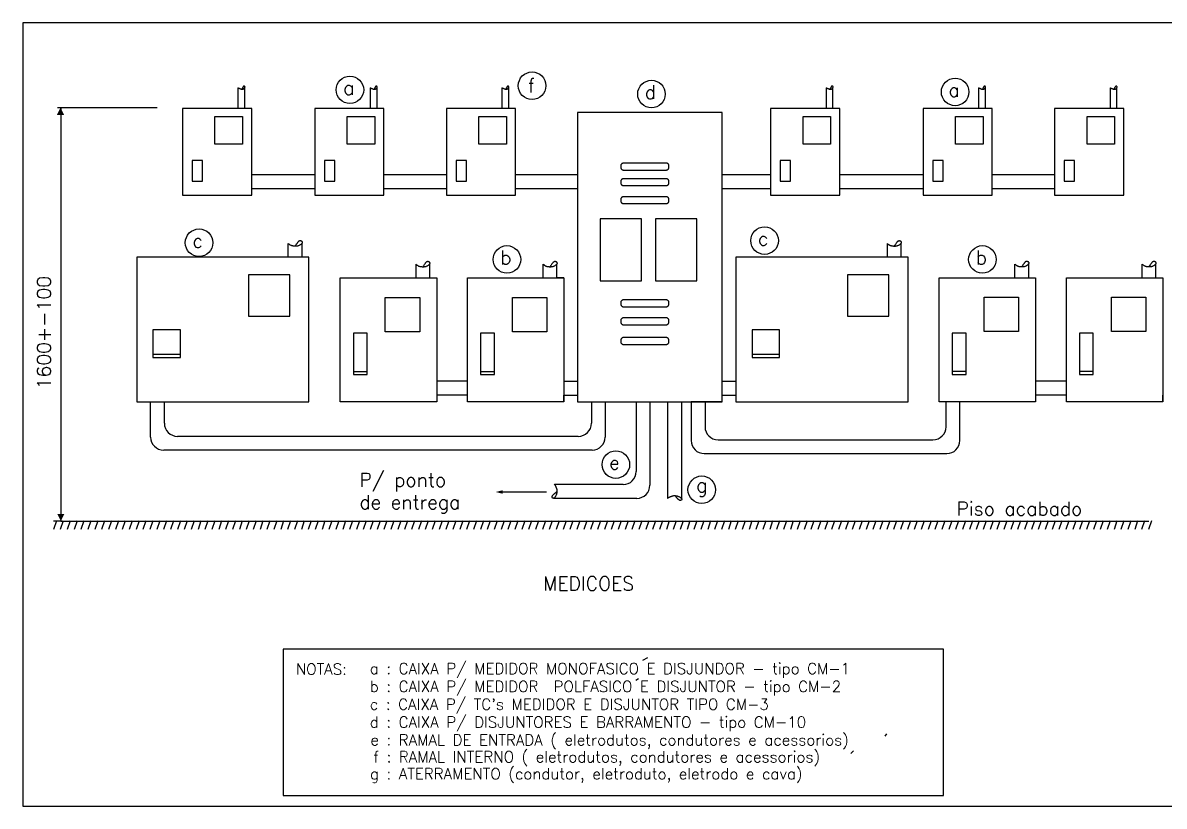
# Model space of a CAD drawing. Extents: x 0 to 0.289, y 0 to 0.114.
# Drawn here: x 0 to 0.1657, y 0 to 0.1137 of the extents above; entities that cross this region are included whole.
import ezdxf

# ---------------------------------------------------------------- set-up
doc = ezdxf.new("R2010")
doc.units = 0
doc.header["$LTSCALE"] = 0.7
doc.header["$MEASUREMENT"] = 0
doc.linetypes.add('DASHED', pattern=[0.75, 0.5, -0.25])
doc.layers.add('MEDICAO', color=7, linetype='CONTINUOUS')
doc.styles.add('ROMANS', font='ROMANS.shx', dxfattribs={"height": 2})

msp = doc.modelspace()

# ---------------------------------------------------------------- linework, layer by layer
at = {"layer": 'MEDICAO'}
for p, q in [((0.03123, 0.10429), (0.03123, 0.10129)), ((0.03223, 0.10129), (0.03223, 0.10429)), ((0.05043, 0.10429), (0.05043, 0.10129)), ((0.05143, 0.10129), (0.05143, 0.10429)), ((0.06955, 0.10429), (0.06955, 0.10129)), ((0.07055, 0.10129), (0.07055, 0.10429)), ((0.11663, 0.10429), (0.11663, 0.10129)), ((0.11763, 0.10129), (0.11763, 0.10429)), ((0.13876, 0.10429), (0.13876, 0.10129)), ((0.13976, 0.10129), (0.13976, 0.10429)), ((0.15786, 0.10429), (0.15786, 0.10129)), ((0.15886, 0.10129), (0.15886, 0.10429)), ((0.00551, 0.10139), (0.00503, 0.10139)), ((0.01952, 0.10139), (0.00551, 0.10139)), ((0.00551, 0.10139), (0.00551, 0.04139)), ((0.03323, 0.10129), (0.03223, 0.10129)), ((0.05243, 0.10129), (0.05143, 0.10129)), ((0.07155, 0.10129), (0.07055, 0.10129)), ((0.11863, 0.10129), (0.11763, 0.10129)), ((0.14076, 0.10129), (0.13976, 0.10129)), ((0.15986, 0.10129), (0.15886, 0.10129)), ((0.10155, 0.10068), (0.08055, 0.10068)), ((0.08055, 0.10068), (0.08055, 0.08968)), ((0.10155, 0.05868), (0.10155, 0.10068)), ((0.02458, 0.09374), (0.02458, 0.09074)), ((0.02608, 0.09374), (0.02458, 0.09374)), ((0.02608, 0.09074), (0.02608, 0.09374)), ((0.04528, 0.09374), (0.04378, 0.09374)), ((0.04378, 0.09374), (0.04378, 0.09074)), ((0.04528, 0.09074), (0.04528, 0.09374)), ((0.06441, 0.09374), (0.06291, 0.09374)), ((0.06291, 0.09374), (0.06291, 0.09074)), ((0.06441, 0.09074), (0.06441, 0.09374)), ((0.10998, 0.09374), (0.10998, 0.09074)), ((0.11148, 0.09374), (0.10998, 0.09374)), ((0.11148, 0.09074), (0.11148, 0.09374)), ((0.13211, 0.09374), (0.13211, 0.09074)), ((0.13361, 0.09374), (0.13211, 0.09374)), ((0.13361, 0.09074), (0.13361, 0.09374)), ((0.15271, 0.09374), (0.15121, 0.09374)), ((0.15121, 0.09374), (0.15121, 0.09074)), ((0.15271, 0.09074), (0.15271, 0.09374)), ((0.03323, 0.09168), (0.04238, 0.09168)), ((0.05243, 0.09168), (0.06151, 0.09168)), ((0.07155, 0.09168), (0.08055, 0.09168)), ((0.10155, 0.09168), (0.10858, 0.09168)), ((0.11863, 0.09168), (0.13071, 0.09168)), ((0.14076, 0.09168), (0.14981, 0.09168)), ((0.02458, 0.09074), (0.02608, 0.09074)), ((0.03323, 0.08868), (0.03323, 0.08968)), ((0.03323, 0.08968), (0.04238, 0.08968)), ((0.04378, 0.09074), (0.04528, 0.09074)), ((0.05243, 0.08968), (0.06151, 0.08968)), ((0.05243, 0.08868), (0.05243, 0.08968)), ((0.06291, 0.09074), (0.06441, 0.09074)), ((0.07155, 0.08968), (0.08055, 0.08968)), ((0.07155, 0.08868), (0.07155, 0.08968)), ((0.08055, 0.08968), (0.08055, 0.05868)), ((0.10155, 0.08968), (0.10858, 0.08968)), ((0.10998, 0.09074), (0.11148, 0.09074)), ((0.11863, 0.08868), (0.11863, 0.08968)), ((0.11863, 0.08968), (0.13071, 0.08968)), ((0.13211, 0.09074), (0.13361, 0.09074)), ((0.14076, 0.08868), (0.14076, 0.08968)), ((0.14076, 0.08968), (0.14981, 0.08968)), ((0.15121, 0.09074), (0.15271, 0.09074)), ((0.03855, 0.07968), (0.03855, 0.08168)), ((0.04055, 0.07968), (0.04055, 0.08168)), ((0.12553, 0.07967), (0.12553, 0.08167)), ((0.12753, 0.07967), (0.12753, 0.08167)), ((0.04155, 0.07968), (0.01655, 0.07968)), ((0.01655, 0.07968), (0.01655, 0.05868)), ((0.04155, 0.05868), (0.04155, 0.07968)), ((0.12853, 0.07967), (0.10353, 0.07967)), ((0.10353, 0.07967), (0.10353, 0.05967)), ((0.12853, 0.05867), (0.12853, 0.07967)), ((0.05709, 0.07667), (0.05709, 0.07867)), ((0.05909, 0.07667), (0.05909, 0.07867)), ((0.07556, 0.07667), (0.07556, 0.07867)), ((0.07756, 0.07667), (0.07756, 0.07867)), ((0.14405, 0.07668), (0.14405, 0.07868)), ((0.14605, 0.07668), (0.14605, 0.07868)), ((0.16252, 0.07668), (0.16252, 0.07868)), ((0.16452, 0.07668), (0.16452, 0.07868)), ((0.03275, 0.07712), (0.03275, 0.07112)), ((0.03875, 0.07712), (0.03275, 0.07712)), ((0.03875, 0.07112), (0.03875, 0.07712)), ((0.04609, 0.05867), (0.04609, 0.07667)), ((0.04609, 0.07667), (0.06009, 0.07667)), ((0.06009, 0.07667), (0.06009, 0.05867)), ((0.06456, 0.05867), (0.06456, 0.07667)), ((0.06456, 0.07667), (0.07856, 0.07667)), ((0.07856, 0.07667), (0.07756, 0.07667)), ((0.07856, 0.07667), (0.07856, 0.05867)), ((0.11973, 0.07711), (0.11973, 0.07111)), ((0.12573, 0.07711), (0.11973, 0.07711)), ((0.12573, 0.07111), (0.12573, 0.07711)), ((0.13305, 0.05868), (0.13305, 0.07668)), ((0.13305, 0.07668), (0.14705, 0.07668)), ((0.14705, 0.07668), (0.14705, 0.05868)), ((0.15152, 0.05868), (0.15152, 0.07668)), ((0.15152, 0.07668), (0.16552, 0.07668)), ((0.16552, 0.07668), (0.16552, 0.05868)), ((0.05262, 0.06886), (0.05262, 0.07386)), ((0.05262, 0.07386), (0.05762, 0.07386)), ((0.05762, 0.07386), (0.05762, 0.06886)), ((0.07109, 0.07386), (0.07609, 0.07386)), ((0.07109, 0.06886), (0.07109, 0.07386)), ((0.07609, 0.07386), (0.07609, 0.06886)), ((0.13959, 0.06888), (0.13959, 0.07388)), ((0.13959, 0.07388), (0.14459, 0.07388)), ((0.14459, 0.07388), (0.14459, 0.06888)), ((0.15806, 0.06888), (0.15806, 0.07388)), ((0.15806, 0.07388), (0.16306, 0.07388)), ((0.16306, 0.07388), (0.16306, 0.06888)), ((0.03275, 0.07112), (0.03875, 0.07112)), ((0.11973, 0.07111), (0.12573, 0.07111)), ((0.0189, 0.06915), (0.0189, 0.06515)), ((0.0229, 0.06915), (0.0189, 0.06915)), ((0.0229, 0.06515), (0.0229, 0.06915)), ((0.048, 0.06864), (0.048, 0.06264)), ((0.05, 0.06864), (0.048, 0.06864)), ((0.05, 0.06264), (0.05, 0.06864)), ((0.05762, 0.06886), (0.05262, 0.06886)), ((0.06647, 0.06864), (0.06647, 0.06264)), ((0.06847, 0.06864), (0.06647, 0.06864)), ((0.06847, 0.06264), (0.06847, 0.06864)), ((0.07609, 0.06886), (0.07109, 0.06886)), ((0.10988, 0.06913), (0.10588, 0.06913)), ((0.10588, 0.06913), (0.10588, 0.06513)), ((0.10988, 0.06513), (0.10988, 0.06913)), ((0.13496, 0.06865), (0.13496, 0.06265)), ((0.13696, 0.06865), (0.13496, 0.06865)), ((0.13696, 0.06265), (0.13696, 0.06865)), ((0.14459, 0.06888), (0.13959, 0.06888)), ((0.15343, 0.06865), (0.15343, 0.06265)), ((0.15543, 0.06865), (0.15343, 0.06865)), ((0.15543, 0.06265), (0.15543, 0.06865)), ((0.16306, 0.06888), (0.15806, 0.06888)), ((0.0229, 0.06558), (0.0189, 0.06558)), ((0.0189, 0.06515), (0.0229, 0.06515)), ((0.0229, 0.06515), (0.0229, 0.06558)), ((0.10988, 0.06557), (0.10588, 0.06557)), ((0.10588, 0.06513), (0.10988, 0.06513)), ((0.10988, 0.06513), (0.10988, 0.06557)), ((0.05, 0.06307), (0.048, 0.06307)), ((0.06847, 0.06307), (0.06647, 0.06307)), ((0.13696, 0.06308), (0.13496, 0.06308)), ((0.15543, 0.06308), (0.15343, 0.06308)), ((0.048, 0.06264), (0.05, 0.06264)), ((0.06456, 0.06167), (0.06009, 0.06167)), ((0.06647, 0.06264), (0.06847, 0.06264)), ((0.07856, 0.06167), (0.08056, 0.06167)), ((0.10155, 0.06167), (0.10353, 0.06167)), ((0.13496, 0.06265), (0.13696, 0.06265)), ((0.15152, 0.06168), (0.14705, 0.06168)), ((0.15343, 0.06265), (0.15543, 0.06265)), ((0.06456, 0.05967), (0.06009, 0.05967)), ((0.07856, 0.05867), (0.07856, 0.05967)), ((0.07856, 0.05967), (0.08056, 0.05967)), ((0.10155, 0.05967), (0.10353, 0.05967)), ((0.10353, 0.05967), (0.10353, 0.05867)), ((0.15152, 0.05968), (0.14705, 0.05968)), ((0.16552, 0.05868), (0.16552, 0.05968)), ((0.01655, 0.05868), (0.04155, 0.05868)), ((0.01855, 0.05358), (0.01855, 0.05868)), ((0.02055, 0.05558), (0.02055, 0.05868)), ((0.06009, 0.05867), (0.04609, 0.05867)), ((0.07856, 0.05867), (0.06456, 0.05867)), ((0.08055, 0.05868), (0.10155, 0.05868)), ((0.08055, 0.05868), (0.08255, 0.05868)), ((0.08255, 0.05868), (0.08255, 0.05558)), ((0.08255, 0.05868), (0.08455, 0.05868)), ((0.08455, 0.05868), (0.08455, 0.05358)), ((0.08455, 0.05868), (0.08905, 0.05868)), ((0.08905, 0.05868), (0.08905, 0.04858)), ((0.08905, 0.05868), (0.09105, 0.05868)), ((0.09105, 0.05868), (0.09105, 0.04658)), ((0.09362, 0.0587), (0.09362, 0.0447)), ((0.09562, 0.0587), (0.09562, 0.0447)), ((0.09905, 0.05868), (0.09705, 0.05868)), ((0.09705, 0.05868), (0.09705, 0.05308)), ((0.10155, 0.05868), (0.09905, 0.05868)), ((0.09905, 0.05868), (0.09905, 0.05508)), ((0.10353, 0.05867), (0.12853, 0.05867)), ((0.14705, 0.05868), (0.13305, 0.05868)), ((0.13405, 0.05508), (0.13405, 0.05868)), ((0.13605, 0.05308), (0.13605, 0.05868)), ((0.16552, 0.05868), (0.15152, 0.05868)), ((0.08065, 0.05368), (0.02245, 0.05368)), ((0.10095, 0.05318), (0.13215, 0.05318)), ((0.08265, 0.05168), (0.02045, 0.05168)), ((0.09895, 0.05118), (0.13415, 0.05118)), ((0.08715, 0.04668), (0.07722, 0.04668)), ((0.07604, 0.0456), (0.06956, 0.0456)), ((0.08915, 0.04468), (0.07705, 0.04468)), ((0.00551, 0.04139), (0.00443, 0.04139)), ((0.00487, 0.04141), (0.00444, 0.04015)), ((0.00587, 0.04141), (0.00544, 0.04015)), ((0.00551, 0.04139), (0.16351, 0.04139)), ((0.00687, 0.04141), (0.00644, 0.04015)), ((0.00787, 0.04141), (0.00744, 0.04015)), ((0.00887, 0.04141), (0.00844, 0.04015)), ((0.00987, 0.04141), (0.00944, 0.04015)), ((0.01087, 0.04141), (0.01044, 0.04015)), ((0.01187, 0.04141), (0.01144, 0.04015)), ((0.01287, 0.04141), (0.01244, 0.04015)), ((0.01387, 0.04141), (0.01344, 0.04015)), ((0.01487, 0.04141), (0.01444, 0.04015)), ((0.01587, 0.04141), (0.01544, 0.04015)), ((0.01687, 0.04141), (0.01644, 0.04015)), ((0.01787, 0.04141), (0.01744, 0.04015)), ((0.01887, 0.04141), (0.01844, 0.04015)), ((0.01987, 0.04141), (0.01944, 0.04015)), ((0.02087, 0.04141), (0.02044, 0.04015)), ((0.02187, 0.04141), (0.02144, 0.04015)), ((0.02287, 0.04141), (0.02244, 0.04015)), ((0.02387, 0.04141), (0.02344, 0.04015)), ((0.02487, 0.04141), (0.02444, 0.04015)), ((0.02587, 0.04141), (0.02544, 0.04015)), ((0.02687, 0.04141), (0.02644, 0.04015)), ((0.02787, 0.04141), (0.02744, 0.04015)), ((0.02887, 0.04141), (0.02844, 0.04015)), ((0.02987, 0.04141), (0.02944, 0.04015)), ((0.03087, 0.04141), (0.03044, 0.04015)), ((0.03187, 0.04141), (0.03144, 0.04015)), ((0.03287, 0.04141), (0.03244, 0.04015)), ((0.03387, 0.04141), (0.03344, 0.04015)), ((0.03487, 0.04141), (0.03444, 0.04015)), ((0.03587, 0.04141), (0.03544, 0.04015)), ((0.03687, 0.04141), (0.03644, 0.04015)), ((0.03787, 0.04141), (0.03744, 0.04015)), ((0.03887, 0.04141), (0.03844, 0.04015)), ((0.03987, 0.04141), (0.03944, 0.04015)), ((0.04087, 0.04141), (0.04044, 0.04015)), ((0.04187, 0.04141), (0.04144, 0.04015)), ((0.04287, 0.04141), (0.04244, 0.04015)), ((0.04387, 0.04141), (0.04344, 0.04015)), ((0.04487, 0.04141), (0.04444, 0.04015)), ((0.04587, 0.04141), (0.04544, 0.04015)), ((0.04687, 0.04141), (0.04644, 0.04015)), ((0.04787, 0.04141), (0.04744, 0.04015)), ((0.04887, 0.04141), (0.04844, 0.04015)), ((0.04987, 0.04141), (0.04944, 0.04015)), ((0.05087, 0.04141), (0.05044, 0.04015)), ((0.05187, 0.04141), (0.05144, 0.04015)), ((0.05287, 0.04141), (0.05244, 0.04015)), ((0.05387, 0.04141), (0.05344, 0.04015)), ((0.05487, 0.04141), (0.05444, 0.04015)), ((0.05587, 0.04141), (0.05544, 0.04015)), ((0.05687, 0.04141), (0.05644, 0.04015)), ((0.05787, 0.04141), (0.05744, 0.04015)), ((0.05887, 0.04141), (0.05844, 0.04015)), ((0.05987, 0.04141), (0.05944, 0.04015)), ((0.06087, 0.04141), (0.06044, 0.04015)), ((0.06187, 0.04141), (0.06144, 0.04015)), ((0.06287, 0.04141), (0.06244, 0.04015)), ((0.06387, 0.04141), (0.06344, 0.04015)), ((0.06487, 0.04141), (0.06444, 0.04015)), ((0.06587, 0.04141), (0.06544, 0.04015)), ((0.06687, 0.04141), (0.06644, 0.04015)), ((0.06787, 0.04141), (0.06744, 0.04015)), ((0.06887, 0.04141), (0.06844, 0.04015)), ((0.06987, 0.04141), (0.06944, 0.04015)), ((0.07087, 0.04141), (0.07044, 0.04015)), ((0.07187, 0.04141), (0.07144, 0.04015)), ((0.07287, 0.04141), (0.07244, 0.04015)), ((0.07387, 0.04141), (0.07344, 0.04015)), ((0.07487, 0.04141), (0.07444, 0.04015)), ((0.07587, 0.04141), (0.07544, 0.04015)), ((0.07687, 0.04141), (0.07644, 0.04015)), ((0.07787, 0.04141), (0.07744, 0.04015)), ((0.07887, 0.04141), (0.07844, 0.04015)), ((0.07987, 0.04141), (0.07944, 0.04015)), ((0.08087, 0.04141), (0.08044, 0.04015)), ((0.08187, 0.04141), (0.08144, 0.04015)), ((0.08287, 0.04141), (0.08244, 0.04015)), ((0.08387, 0.04141), (0.08344, 0.04015)), ((0.08487, 0.04141), (0.08444, 0.04015)), ((0.08587, 0.04141), (0.08544, 0.04015)), ((0.08687, 0.04141), (0.08644, 0.04015)), ((0.08787, 0.04141), (0.08744, 0.04015)), ((0.08887, 0.04141), (0.08844, 0.04015)), ((0.08987, 0.04141), (0.08944, 0.04015)), ((0.09087, 0.04141), (0.09044, 0.04015)), ((0.09187, 0.04141), (0.09144, 0.04015)), ((0.09287, 0.04141), (0.09244, 0.04015)), ((0.09387, 0.04141), (0.09344, 0.04015)), ((0.09487, 0.04141), (0.09444, 0.04015)), ((0.09587, 0.04141), (0.09544, 0.04015)), ((0.09687, 0.04141), (0.09644, 0.04015)), ((0.09787, 0.04141), (0.09744, 0.04015)), ((0.09887, 0.04141), (0.09844, 0.04015)), ((0.09987, 0.04141), (0.09944, 0.04015)), ((0.10087, 0.04141), (0.10044, 0.04015)), ((0.10187, 0.04141), (0.10144, 0.04015)), ((0.10287, 0.04141), (0.10244, 0.04015)), ((0.10387, 0.04141), (0.10344, 0.04015)), ((0.10487, 0.04141), (0.10444, 0.04015)), ((0.10587, 0.04141), (0.10544, 0.04015)), ((0.10687, 0.04141), (0.10644, 0.04015)), ((0.10787, 0.04141), (0.10744, 0.04015)), ((0.10887, 0.04141), (0.10844, 0.04015)), ((0.10987, 0.04141), (0.10944, 0.04015)), ((0.11087, 0.04141), (0.11044, 0.04015)), ((0.11187, 0.04141), (0.11144, 0.04015)), ((0.11287, 0.04141), (0.11244, 0.04015)), ((0.11387, 0.04141), (0.11344, 0.04015)), ((0.11487, 0.04141), (0.11444, 0.04015)), ((0.11587, 0.04141), (0.11544, 0.04015)), ((0.11687, 0.04141), (0.11644, 0.04015)), ((0.11787, 0.04141), (0.11744, 0.04015)), ((0.11887, 0.04141), (0.11844, 0.04015)), ((0.11987, 0.04141), (0.11944, 0.04015)), ((0.12087, 0.04141), (0.12044, 0.04015)), ((0.12187, 0.04141), (0.12144, 0.04015)), ((0.12287, 0.04141), (0.12244, 0.04015)), ((0.12387, 0.04141), (0.12344, 0.04015)), ((0.12487, 0.04141), (0.12444, 0.04015)), ((0.12587, 0.04141), (0.12544, 0.04015)), ((0.12687, 0.04141), (0.12644, 0.04015)), ((0.12787, 0.04141), (0.12744, 0.04015)), ((0.12887, 0.04141), (0.12844, 0.04015)), ((0.12987, 0.04141), (0.12944, 0.04015)), ((0.13087, 0.04141), (0.13044, 0.04015)), ((0.13187, 0.04141), (0.13144, 0.04015)), ((0.13287, 0.04141), (0.13244, 0.04015)), ((0.13387, 0.04141), (0.13344, 0.04015)), ((0.13487, 0.04141), (0.13444, 0.04015)), ((0.13587, 0.04141), (0.13544, 0.04015)), ((0.13687, 0.04141), (0.13644, 0.04015)), ((0.13787, 0.04141), (0.13744, 0.04015)), ((0.13887, 0.04141), (0.13844, 0.04015)), ((0.13987, 0.04141), (0.13944, 0.04015)), ((0.14087, 0.04141), (0.14044, 0.04015)), ((0.14187, 0.04141), (0.14144, 0.04015)), ((0.14287, 0.04141), (0.14244, 0.04015)), ((0.14387, 0.04141), (0.14344, 0.04015)), ((0.14487, 0.04141), (0.14444, 0.04015)), ((0.14587, 0.04141), (0.14544, 0.04015)), ((0.14687, 0.04141), (0.14644, 0.04015)), ((0.14787, 0.04141), (0.14744, 0.04015)), ((0.14887, 0.04141), (0.14844, 0.04015)), ((0.14987, 0.04141), (0.14944, 0.04015)), ((0.15087, 0.04141), (0.15044, 0.04015)), ((0.15187, 0.04141), (0.15144, 0.04015)), ((0.15287, 0.04141), (0.15244, 0.04015)), ((0.15387, 0.04141), (0.15344, 0.04015)), ((0.15487, 0.04141), (0.15444, 0.04015)), ((0.15587, 0.04141), (0.15544, 0.04015)), ((0.15687, 0.04141), (0.15644, 0.04015)), ((0.15787, 0.04141), (0.15744, 0.04015)), ((0.15887, 0.04141), (0.15844, 0.04015)), ((0.15987, 0.04141), (0.15944, 0.04015)), ((0.16087, 0.04141), (0.16044, 0.04015)), ((0.16187, 0.04141), (0.16144, 0.04015)), ((0.16287, 0.04141), (0.16244, 0.04015)), ((0.16387, 0.04141), (0.16344, 0.04015)), ((0.09001, 0.02117), (0.09073, 0.0216)), ((0.08902, 0.01827), (0.08938, 0.01854)), ((0.12521, 0.01016), (0.12547, 0.01049)), ((0.12022, 0.00765), (0.12063, 0.00802))]:
    msp.add_line(p, q, dxfattribs=at)
at = {"layer": 'MEDICAO', "linetype": 'DASHED'}
for p, q in [((0.08682, 0.09294), (0.08682, 0.09274)), ((0.09342, 0.09334), (0.08722, 0.09334)), ((0.09382, 0.09274), (0.09382, 0.09294)), ((0.08722, 0.09234), (0.09342, 0.09234)), ((0.08682, 0.09068), (0.08682, 0.09048)), ((0.09342, 0.09108), (0.08722, 0.09108)), ((0.08722, 0.09008), (0.09342, 0.09008)), ((0.09382, 0.09048), (0.09382, 0.09068)), ((0.08682, 0.08807), (0.08682, 0.08787)), ((0.09342, 0.08847), (0.08722, 0.08847)), ((0.09382, 0.08787), (0.09382, 0.08807)), ((0.08722, 0.08747), (0.09342, 0.08747)), ((0.08385, 0.08526), (0.08385, 0.07626)), ((0.08985, 0.08526), (0.08385, 0.08526)), ((0.08985, 0.07626), (0.08985, 0.08526)), ((0.09185, 0.08526), (0.09185, 0.07626)), ((0.09785, 0.08526), (0.09185, 0.08526)), ((0.09785, 0.07626), (0.09785, 0.08526)), ((0.08385, 0.07626), (0.08985, 0.07626)), ((0.09185, 0.07626), (0.09785, 0.07626)), ((0.08682, 0.07309), (0.08682, 0.07289)), ((0.09342, 0.07349), (0.08722, 0.07349)), ((0.09382, 0.07289), (0.09382, 0.07309)), ((0.08722, 0.07249), (0.09342, 0.07249)), ((0.08682, 0.07048), (0.08682, 0.07028)), ((0.09342, 0.07088), (0.08722, 0.07088)), ((0.08722, 0.06988), (0.09342, 0.06988)), ((0.09382, 0.07028), (0.09382, 0.07048)), ((0.09342, 0.06802), (0.08722, 0.06802)), ((0.08682, 0.06762), (0.08682, 0.06742)), ((0.08722, 0.06702), (0.09342, 0.06702)), ((0.09382, 0.06742), (0.09382, 0.06762))]:
    msp.add_line(p, q, dxfattribs=at)
at = {"layer": 'MEDICAO'}
for points in [[(0, 0.11371), (0, 0), (0.289, 0), (0.289, 0.11371), (0, 0.11371)], [(0.03123, 0.10429), (0.03126, 0.10427), (0.03129, 0.10426), (0.03132, 0.10424), (0.03135, 0.10422), (0.03139, 0.10421), (0.03142, 0.1042), (0.03145, 0.10418), (0.03148, 0.10417), (0.03151, 0.10416), (0.03154, 0.10415), (0.03156, 0.10414), (0.03159, 0.10413), (0.03162, 0.10412), (0.03164, 0.10412), (0.03167, 0.10411), (0.03169, 0.1041), (0.03172, 0.1041), (0.03174, 0.10409), (0.03177, 0.10409), (0.03179, 0.10408), (0.03182, 0.10408), (0.03184, 0.10408), (0.03186, 0.10407), (0.03189, 0.10407), (0.03191, 0.10408), (0.03194, 0.10408), (0.03196, 0.10408), (0.03199, 0.10409), (0.03201, 0.1041), (0.03204, 0.10411), (0.03206, 0.10412), (0.03208, 0.10413), (0.0321, 0.10415), (0.03212, 0.10416), (0.03214, 0.10418), (0.03216, 0.1042), (0.03217, 0.10422), (0.03219, 0.10424), (0.0322, 0.10426), (0.03221, 0.10428), (0.03222, 0.10429), (0.03223, 0.10431), (0.03224, 0.10432), (0.03224, 0.10433), (0.03225, 0.10434), (0.03225, 0.10436), (0.03225, 0.10437), (0.03226, 0.10438), (0.03226, 0.10439), (0.03226, 0.1044), (0.03225, 0.10441), (0.03225, 0.10442), (0.03225, 0.10443), (0.03224, 0.10444), (0.03224, 0.10445), (0.03223, 0.10446), (0.03222, 0.10447), (0.03221, 0.10448), (0.0322, 0.10449), (0.03219, 0.10449), (0.03217, 0.1045), (0.03216, 0.1045), (0.03215, 0.1045), (0.03214, 0.10451), (0.03212, 0.10451), (0.03211, 0.10451), (0.03209, 0.1045), (0.03208, 0.1045), (0.03207, 0.1045), (0.03206, 0.10449), (0.03205, 0.10449), (0.03204, 0.10448), (0.03203, 0.10448), (0.03202, 0.10447), (0.03201, 0.10446), (0.032, 0.10445), (0.032, 0.10444), (0.03199, 0.10443), (0.03198, 0.10442), (0.03197, 0.1044), (0.03196, 0.10439), (0.03195, 0.10437), (0.03194, 0.10434), (0.03192, 0.10431), (0.0319, 0.10426), (0.03188, 0.10421), (0.03185, 0.10415), (0.03181, 0.10407)], [(0.05043, 0.10429), (0.05046, 0.10427), (0.05049, 0.10426), (0.05052, 0.10424), (0.05056, 0.10422), (0.05059, 0.10421), (0.05062, 0.1042), (0.05065, 0.10418), (0.05068, 0.10417), (0.05071, 0.10416), (0.05074, 0.10415), (0.05077, 0.10414), (0.05079, 0.10413), (0.05082, 0.10412), (0.05084, 0.10412), (0.05087, 0.10411), (0.05089, 0.1041), (0.05092, 0.1041), (0.05094, 0.10409), (0.05097, 0.10409), (0.05099, 0.10408), (0.05102, 0.10408), (0.05104, 0.10408), (0.05107, 0.10407), (0.05109, 0.10407), (0.05112, 0.10408), (0.05114, 0.10408), (0.05117, 0.10408), (0.05119, 0.10409), (0.05121, 0.1041), (0.05124, 0.10411), (0.05126, 0.10412), (0.05128, 0.10413), (0.0513, 0.10415), (0.05132, 0.10416), (0.05134, 0.10418), (0.05136, 0.1042), (0.05137, 0.10422), (0.05139, 0.10424), (0.0514, 0.10426), (0.05141, 0.10428), (0.05142, 0.10429), (0.05143, 0.10431), (0.05144, 0.10432), (0.05145, 0.10433), (0.05145, 0.10434), (0.05145, 0.10436), (0.05146, 0.10437), (0.05146, 0.10438), (0.05146, 0.10439), (0.05146, 0.1044), (0.05146, 0.10441), (0.05145, 0.10442), (0.05145, 0.10443), (0.05144, 0.10444), (0.05144, 0.10445), (0.05143, 0.10446), (0.05142, 0.10447), (0.05141, 0.10448), (0.0514, 0.10449), (0.05139, 0.10449), (0.05138, 0.1045), (0.05136, 0.1045), (0.05135, 0.1045), (0.05134, 0.10451), (0.05132, 0.10451), (0.05131, 0.10451), (0.0513, 0.1045), (0.05128, 0.1045), (0.05127, 0.1045), (0.05126, 0.10449), (0.05125, 0.10449), (0.05124, 0.10448), (0.05123, 0.10448), (0.05122, 0.10447), (0.05121, 0.10446), (0.0512, 0.10445), (0.0512, 0.10444), (0.05119, 0.10443), (0.05118, 0.10442), (0.05117, 0.1044), (0.05116, 0.10439), (0.05115, 0.10437), (0.05114, 0.10434), (0.05112, 0.10431), (0.0511, 0.10426), (0.05108, 0.10421), (0.05105, 0.10415), (0.05101, 0.10407)], [(0.06955, 0.10429), (0.06959, 0.10427), (0.06962, 0.10426), (0.06965, 0.10424), (0.06968, 0.10422), (0.06971, 0.10421), (0.06974, 0.1042), (0.06977, 0.10418), (0.06981, 0.10417), (0.06983, 0.10416), (0.06986, 0.10415), (0.06989, 0.10414), (0.06992, 0.10413), (0.06994, 0.10412), (0.06997, 0.10412), (0.06999, 0.10411), (0.07002, 0.1041), (0.07004, 0.1041), (0.07007, 0.10409), (0.07009, 0.10409), (0.07012, 0.10408), (0.07014, 0.10408), (0.07017, 0.10408), (0.07019, 0.10407), (0.07022, 0.10407), (0.07024, 0.10408), (0.07027, 0.10408), (0.07029, 0.10408), (0.07031, 0.10409), (0.07034, 0.1041), (0.07036, 0.10411), (0.07039, 0.10412), (0.07041, 0.10413), (0.07043, 0.10415), (0.07045, 0.10416), (0.07047, 0.10418), (0.07048, 0.1042), (0.0705, 0.10422), (0.07051, 0.10424), (0.07053, 0.10426), (0.07054, 0.10428), (0.07055, 0.10429), (0.07056, 0.10431), (0.07056, 0.10432), (0.07057, 0.10433), (0.07057, 0.10434), (0.07058, 0.10436), (0.07058, 0.10437), (0.07058, 0.10438), (0.07058, 0.10439), (0.07058, 0.1044), (0.07058, 0.10441), (0.07058, 0.10442), (0.07057, 0.10443), (0.07057, 0.10444), (0.07056, 0.10445), (0.07055, 0.10446), (0.07055, 0.10447), (0.07054, 0.10448), (0.07052, 0.10449), (0.07051, 0.10449), (0.0705, 0.1045), (0.07049, 0.1045), (0.07047, 0.1045), (0.07046, 0.10451), (0.07045, 0.10451), (0.07043, 0.10451), (0.07042, 0.1045), (0.07041, 0.1045), (0.07039, 0.1045), (0.07038, 0.10449), (0.07037, 0.10449), (0.07036, 0.10448), (0.07035, 0.10448), (0.07034, 0.10447), (0.07034, 0.10446), (0.07033, 0.10445), (0.07032, 0.10444), (0.07031, 0.10443), (0.07031, 0.10442), (0.0703, 0.1044), (0.07029, 0.10439), (0.07028, 0.10437), (0.07026, 0.10434), (0.07025, 0.10431), (0.07023, 0.10426), (0.0702, 0.10421), (0.07017, 0.10415), (0.07014, 0.10407)], [(0.11663, 0.10429), (0.11666, 0.10427), (0.11669, 0.10426), (0.11672, 0.10424), (0.11675, 0.10422), (0.11678, 0.10421), (0.11682, 0.1042), (0.11685, 0.10418), (0.11688, 0.10417), (0.11691, 0.10416), (0.11693, 0.10415), (0.11696, 0.10414), (0.11699, 0.10413), (0.11701, 0.10412), (0.11704, 0.10412), (0.11707, 0.10411), (0.11709, 0.1041), (0.11712, 0.1041), (0.11714, 0.10409), (0.11716, 0.10409), (0.11719, 0.10408), (0.11721, 0.10408), (0.11724, 0.10408), (0.11726, 0.10407), (0.11729, 0.10407), (0.11731, 0.10408), (0.11734, 0.10408), (0.11736, 0.10408), (0.11739, 0.10409), (0.11741, 0.1041), (0.11743, 0.10411), (0.11746, 0.10412), (0.11748, 0.10413), (0.1175, 0.10415), (0.11752, 0.10416), (0.11754, 0.10418), (0.11755, 0.1042), (0.11757, 0.10422), (0.11759, 0.10424), (0.1176, 0.10426), (0.11761, 0.10428), (0.11762, 0.10429), (0.11763, 0.10431), (0.11764, 0.10432), (0.11764, 0.10433), (0.11765, 0.10434), (0.11765, 0.10436), (0.11765, 0.10437), (0.11765, 0.10438), (0.11765, 0.10439), (0.11765, 0.1044), (0.11765, 0.10441), (0.11765, 0.10442), (0.11764, 0.10443), (0.11764, 0.10444), (0.11763, 0.10445), (0.11763, 0.10446), (0.11762, 0.10447), (0.11761, 0.10448), (0.1176, 0.10449), (0.11758, 0.10449), (0.11757, 0.1045), (0.11756, 0.1045), (0.11755, 0.1045), (0.11753, 0.10451), (0.11752, 0.10451), (0.11751, 0.10451), (0.11749, 0.1045), (0.11748, 0.1045), (0.11747, 0.1045), (0.11745, 0.10449), (0.11744, 0.10449), (0.11743, 0.10448), (0.11742, 0.10448), (0.11742, 0.10447), (0.11741, 0.10446), (0.1174, 0.10445), (0.11739, 0.10444), (0.11739, 0.10443), (0.11738, 0.10442), (0.11737, 0.1044), (0.11736, 0.10439), (0.11735, 0.10437), (0.11733, 0.10434), (0.11732, 0.10431), (0.1173, 0.10426), (0.11727, 0.10421), (0.11724, 0.10415), (0.11721, 0.10407)], [(0.13876, 0.10429), (0.13879, 0.10427), (0.13882, 0.10426), (0.13885, 0.10424), (0.13888, 0.10422), (0.13892, 0.10421), (0.13895, 0.1042), (0.13898, 0.10418), (0.13901, 0.10417), (0.13904, 0.10416), (0.13907, 0.10415), (0.13909, 0.10414), (0.13912, 0.10413), (0.13915, 0.10412), (0.13917, 0.10412), (0.1392, 0.10411), (0.13922, 0.1041), (0.13925, 0.1041), (0.13927, 0.10409), (0.1393, 0.10409), (0.13932, 0.10408), (0.13934, 0.10408), (0.13937, 0.10408), (0.13939, 0.10407), (0.13942, 0.10407), (0.13944, 0.10408), (0.13947, 0.10408), (0.13949, 0.10408), (0.13952, 0.10409), (0.13954, 0.1041), (0.13957, 0.10411), (0.13959, 0.10412), (0.13961, 0.10413), (0.13963, 0.10415), (0.13965, 0.10416), (0.13967, 0.10418), (0.13969, 0.1042), (0.1397, 0.10422), (0.13972, 0.10424), (0.13973, 0.10426), (0.13974, 0.10428), (0.13975, 0.10429), (0.13976, 0.10431), (0.13977, 0.10432), (0.13977, 0.10433), (0.13978, 0.10434), (0.13978, 0.10436), (0.13978, 0.10437), (0.13978, 0.10438), (0.13979, 0.10439), (0.13978, 0.1044), (0.13978, 0.10441), (0.13978, 0.10442), (0.13978, 0.10443), (0.13977, 0.10444), (0.13976, 0.10445), (0.13976, 0.10446), (0.13975, 0.10447), (0.13974, 0.10448), (0.13973, 0.10449), (0.13972, 0.10449), (0.1397, 0.1045), (0.13969, 0.1045), (0.13968, 0.1045), (0.13966, 0.10451), (0.13965, 0.10451), (0.13964, 0.10451), (0.13962, 0.1045), (0.13961, 0.1045), (0.1396, 0.1045), (0.13959, 0.10449), (0.13957, 0.10449), (0.13956, 0.10448), (0.13956, 0.10448), (0.13955, 0.10447), (0.13954, 0.10446), (0.13953, 0.10445), (0.13952, 0.10444), (0.13952, 0.10443), (0.13951, 0.10442), (0.1395, 0.1044), (0.13949, 0.10439), (0.13948, 0.10437), (0.13947, 0.10434), (0.13945, 0.10431), (0.13943, 0.10426), (0.13941, 0.10421), (0.13938, 0.10415), (0.13934, 0.10407)], [(0.15786, 0.10429), (0.15789, 0.10427), (0.15792, 0.10426), (0.15795, 0.10424), (0.15799, 0.10422), (0.15802, 0.10421), (0.15805, 0.1042), (0.15808, 0.10418), (0.15811, 0.10417), (0.15814, 0.10416), (0.15817, 0.10415), (0.1582, 0.10414), (0.15822, 0.10413), (0.15825, 0.10412), (0.15827, 0.10412), (0.1583, 0.10411), (0.15832, 0.1041), (0.15835, 0.1041), (0.15837, 0.10409), (0.1584, 0.10409), (0.15842, 0.10408), (0.15845, 0.10408), (0.15847, 0.10408), (0.1585, 0.10407), (0.15852, 0.10407), (0.15855, 0.10408), (0.15857, 0.10408), (0.1586, 0.10408), (0.15862, 0.10409), (0.15864, 0.1041), (0.15867, 0.10411), (0.15869, 0.10412), (0.15871, 0.10413), (0.15873, 0.10415), (0.15875, 0.10416), (0.15877, 0.10418), (0.15879, 0.1042), (0.1588, 0.10422), (0.15882, 0.10424), (0.15883, 0.10426), (0.15884, 0.10428), (0.15885, 0.10429), (0.15886, 0.10431), (0.15887, 0.10432), (0.15888, 0.10433), (0.15888, 0.10434), (0.15888, 0.10436), (0.15889, 0.10437), (0.15889, 0.10438), (0.15889, 0.10439), (0.15889, 0.1044), (0.15889, 0.10441), (0.15888, 0.10442), (0.15888, 0.10443), (0.15887, 0.10444), (0.15887, 0.10445), (0.15886, 0.10446), (0.15885, 0.10447), (0.15884, 0.10448), (0.15883, 0.10449), (0.15882, 0.10449), (0.15881, 0.1045), (0.15879, 0.1045), (0.15878, 0.1045), (0.15877, 0.10451), (0.15875, 0.10451), (0.15874, 0.10451), (0.15873, 0.1045), (0.15871, 0.1045), (0.1587, 0.1045), (0.15869, 0.10449), (0.15868, 0.10449), (0.15867, 0.10448), (0.15866, 0.10448), (0.15865, 0.10447), (0.15864, 0.10446), (0.15863, 0.10445), (0.15863, 0.10444), (0.15862, 0.10443), (0.15861, 0.10442), (0.1586, 0.1044), (0.15859, 0.10439), (0.15858, 0.10437), (0.15857, 0.10434), (0.15855, 0.10431), (0.15853, 0.10426), (0.15851, 0.10421), (0.15848, 0.10415), (0.15844, 0.10407)], [(0.03855, 0.08168), (0.03862, 0.08162), (0.03868, 0.08156), (0.03874, 0.08152), (0.03879, 0.08148), (0.03884, 0.08146), (0.03889, 0.08143), (0.03894, 0.08141), (0.03899, 0.0814), (0.03903, 0.08138), (0.03908, 0.08137), (0.03914, 0.08136), (0.03919, 0.08135), (0.03925, 0.08134), (0.03931, 0.08133), (0.03937, 0.08133), (0.03943, 0.08132), (0.0395, 0.08132), (0.03957, 0.08132), (0.03965, 0.08132), (0.03972, 0.08132), (0.0398, 0.08133), (0.03987, 0.08134), (0.03995, 0.08135), (0.04002, 0.08138), (0.04009, 0.0814), (0.04016, 0.08143), (0.04023, 0.08146), (0.04029, 0.0815), (0.04034, 0.08154), (0.0404, 0.08157), (0.04044, 0.08161), (0.04048, 0.08164), (0.04051, 0.08167), (0.04054, 0.0817), (0.04056, 0.08172), (0.04058, 0.08174), (0.04059, 0.08176), (0.0406, 0.08178), (0.0406, 0.08179), (0.0406, 0.08181), (0.04061, 0.08183), (0.0406, 0.08184), (0.0406, 0.08186), (0.0406, 0.08188), (0.04059, 0.0819), (0.04058, 0.08191), (0.04057, 0.08193), (0.04056, 0.08194), (0.04055, 0.08196), (0.04053, 0.08197), (0.04052, 0.08198), (0.0405, 0.08199), (0.04048, 0.082), (0.04046, 0.08201), (0.04044, 0.08202), (0.04042, 0.08202), (0.04039, 0.08203), (0.04037, 0.08204), (0.04034, 0.08204), (0.04032, 0.08205), (0.04029, 0.08205), (0.04026, 0.08205), (0.04024, 0.08205), (0.04021, 0.08205), (0.04018, 0.08205), (0.04015, 0.08204), (0.04012, 0.08203), (0.04009, 0.08201), (0.04006, 0.082), (0.04003, 0.08197), (0.04, 0.08195), (0.03997, 0.08192), (0.03994, 0.08188), (0.0399, 0.08184), (0.03987, 0.08179), (0.03982, 0.08172), (0.03977, 0.08165), (0.03971, 0.08156), (0.03963, 0.08145), (0.03954, 0.08132)], [(0.12553, 0.08167), (0.1256, 0.08161), (0.12566, 0.08155), (0.12572, 0.08151), (0.12577, 0.08147), (0.12582, 0.08144), (0.12587, 0.08142), (0.12592, 0.0814), (0.12596, 0.08138), (0.12601, 0.08137), (0.12606, 0.08136), (0.12611, 0.08135), (0.12617, 0.08134), (0.12622, 0.08133), (0.12628, 0.08132), (0.12635, 0.08132), (0.12641, 0.08131), (0.12648, 0.08131), (0.12655, 0.08131), (0.12662, 0.08131), (0.1267, 0.08131), (0.12678, 0.08132), (0.12685, 0.08133), (0.12693, 0.08134), (0.127, 0.08136), (0.12707, 0.08139), (0.12714, 0.08142), (0.1272, 0.08145), (0.12727, 0.08149), (0.12732, 0.08153), (0.12737, 0.08156), (0.12742, 0.0816), (0.12746, 0.08163), (0.12749, 0.08166), (0.12752, 0.08168), (0.12754, 0.08171), (0.12756, 0.08173), (0.12757, 0.08175), (0.12758, 0.08176), (0.12758, 0.08178), (0.12758, 0.0818), (0.12758, 0.08182), (0.12758, 0.08183), (0.12758, 0.08185), (0.12757, 0.08187), (0.12757, 0.08189), (0.12756, 0.0819), (0.12755, 0.08192), (0.12754, 0.08193), (0.12752, 0.08194), (0.12751, 0.08196), (0.12749, 0.08197), (0.12748, 0.08198), (0.12746, 0.08199), (0.12744, 0.082), (0.12742, 0.082), (0.12739, 0.08201), (0.12737, 0.08202), (0.12735, 0.08203), (0.12732, 0.08203), (0.1273, 0.08204), (0.12727, 0.08204), (0.12724, 0.08204), (0.12721, 0.08204), (0.12719, 0.08204), (0.12716, 0.08203), (0.12713, 0.08203), (0.1271, 0.08202), (0.12707, 0.082), (0.12704, 0.08198), (0.12701, 0.08196), (0.12698, 0.08194), (0.12695, 0.08191), (0.12692, 0.08187), (0.12688, 0.08183), (0.12684, 0.08177), (0.1268, 0.08171), (0.12675, 0.08164), (0.12669, 0.08154), (0.12661, 0.08144), (0.12652, 0.08131)], [(0.05709, 0.07867), (0.05716, 0.07861), (0.05722, 0.07855), (0.05727, 0.07851), (0.05733, 0.07847), (0.05738, 0.07844), (0.05742, 0.07842), (0.05747, 0.0784), (0.05752, 0.07838), (0.05757, 0.07837), (0.05762, 0.07836), (0.05767, 0.07835), (0.05772, 0.07834), (0.05778, 0.07833), (0.05784, 0.07832), (0.0579, 0.07832), (0.05797, 0.07831), (0.05803, 0.07831), (0.05811, 0.07831), (0.05818, 0.07831), (0.05825, 0.07831), (0.05833, 0.07832), (0.05841, 0.07833), (0.05848, 0.07834), (0.05855, 0.07836), (0.05863, 0.07839), (0.05869, 0.07842), (0.05876, 0.07845), (0.05882, 0.07849), (0.05888, 0.07853), (0.05893, 0.07856), (0.05898, 0.0786), (0.05901, 0.07863), (0.05905, 0.07866), (0.05907, 0.07868), (0.0591, 0.07871), (0.05911, 0.07873), (0.05912, 0.07875), (0.05913, 0.07876), (0.05914, 0.07878), (0.05914, 0.0788), (0.05914, 0.07882), (0.05914, 0.07883), (0.05913, 0.07885), (0.05913, 0.07887), (0.05912, 0.07889), (0.05911, 0.0789), (0.0591, 0.07892), (0.05909, 0.07893), (0.05908, 0.07894), (0.05906, 0.07896), (0.05905, 0.07897), (0.05903, 0.07898), (0.05901, 0.07899), (0.05899, 0.079), (0.05897, 0.079), (0.05895, 0.07901), (0.05893, 0.07902), (0.0589, 0.07903), (0.05888, 0.07903), (0.05885, 0.07904), (0.05882, 0.07904), (0.0588, 0.07904), (0.05877, 0.07904), (0.05874, 0.07904), (0.05871, 0.07903), (0.05868, 0.07903), (0.05865, 0.07902), (0.05862, 0.079), (0.05859, 0.07898), (0.05856, 0.07896), (0.05853, 0.07894), (0.0585, 0.07891), (0.05847, 0.07887), (0.05844, 0.07883), (0.0584, 0.07877), (0.05835, 0.07871), (0.0583, 0.07864), (0.05824, 0.07854), (0.05817, 0.07844), (0.05808, 0.07831)], [(0.07556, 0.07867), (0.07563, 0.07861), (0.07569, 0.07855), (0.07574, 0.07851), (0.0758, 0.07847), (0.07585, 0.07844), (0.07589, 0.07842), (0.07594, 0.0784), (0.07599, 0.07838), (0.07604, 0.07837), (0.07609, 0.07836), (0.07614, 0.07835), (0.07619, 0.07834), (0.07625, 0.07833), (0.07631, 0.07832), (0.07637, 0.07832), (0.07644, 0.07831), (0.0765, 0.07831), (0.07658, 0.07831), (0.07665, 0.07831), (0.07672, 0.07831), (0.0768, 0.07832), (0.07688, 0.07833), (0.07695, 0.07834), (0.07702, 0.07836), (0.0771, 0.07839), (0.07716, 0.07842), (0.07723, 0.07845), (0.07729, 0.07849), (0.07735, 0.07853), (0.0774, 0.07856), (0.07744, 0.0786), (0.07748, 0.07863), (0.07752, 0.07866), (0.07754, 0.07868), (0.07757, 0.07871), (0.07758, 0.07873), (0.07759, 0.07875), (0.0776, 0.07876), (0.07761, 0.07878), (0.07761, 0.0788), (0.07761, 0.07882), (0.07761, 0.07883), (0.0776, 0.07885), (0.0776, 0.07887), (0.07759, 0.07889), (0.07758, 0.0789), (0.07757, 0.07892), (0.07756, 0.07893), (0.07755, 0.07894), (0.07753, 0.07896), (0.07752, 0.07897), (0.0775, 0.07898), (0.07748, 0.07899), (0.07746, 0.079), (0.07744, 0.079), (0.07742, 0.07901), (0.0774, 0.07902), (0.07737, 0.07903), (0.07735, 0.07903), (0.07732, 0.07904), (0.07729, 0.07904), (0.07727, 0.07904), (0.07724, 0.07904), (0.07721, 0.07904), (0.07718, 0.07903), (0.07715, 0.07903), (0.07712, 0.07902), (0.07709, 0.079), (0.07706, 0.07898), (0.07703, 0.07896), (0.077, 0.07894), (0.07697, 0.07891), (0.07694, 0.07887), (0.07691, 0.07883), (0.07687, 0.07877), (0.07682, 0.07871), (0.07677, 0.07864), (0.07671, 0.07854), (0.07664, 0.07844), (0.07655, 0.07831)], [(0.14405, 0.07868), (0.14412, 0.07862), (0.14418, 0.07856), (0.14424, 0.07852), (0.14429, 0.07848), (0.14434, 0.07846), (0.14439, 0.07843), (0.14444, 0.07841), (0.14449, 0.0784), (0.14453, 0.07838), (0.14458, 0.07837), (0.14464, 0.07836), (0.14469, 0.07835), (0.14475, 0.07834), (0.14481, 0.07833), (0.14487, 0.07833), (0.14493, 0.07832), (0.145, 0.07832), (0.14507, 0.07832), (0.14515, 0.07832), (0.14522, 0.07832), (0.1453, 0.07833), (0.14537, 0.07834), (0.14545, 0.07835), (0.14552, 0.07838), (0.14559, 0.0784), (0.14566, 0.07843), (0.14573, 0.07846), (0.14579, 0.0785), (0.14584, 0.07854), (0.1459, 0.07857), (0.14594, 0.07861), (0.14598, 0.07864), (0.14601, 0.07867), (0.14604, 0.0787), (0.14606, 0.07872), (0.14608, 0.07874), (0.14609, 0.07876), (0.1461, 0.07878), (0.1461, 0.07879), (0.1461, 0.07881), (0.14611, 0.07883), (0.1461, 0.07884), (0.1461, 0.07886), (0.1461, 0.07888), (0.14609, 0.0789), (0.14608, 0.07891), (0.14607, 0.07893), (0.14606, 0.07894), (0.14605, 0.07896), (0.14603, 0.07897), (0.14602, 0.07898), (0.146, 0.07899), (0.14598, 0.079), (0.14596, 0.07901), (0.14594, 0.07902), (0.14592, 0.07902), (0.14589, 0.07903), (0.14587, 0.07904), (0.14584, 0.07904), (0.14582, 0.07905), (0.14579, 0.07905), (0.14576, 0.07905), (0.14574, 0.07905), (0.14571, 0.07905), (0.14568, 0.07905), (0.14565, 0.07904), (0.14562, 0.07903), (0.14559, 0.07901), (0.14556, 0.079), (0.14553, 0.07897), (0.1455, 0.07895), (0.14547, 0.07892), (0.14544, 0.07888), (0.1454, 0.07884), (0.14537, 0.07879), (0.14532, 0.07872), (0.14527, 0.07865), (0.14521, 0.07856), (0.14513, 0.07845), (0.14504, 0.07832)], [(0.16252, 0.07868), (0.16259, 0.07862), (0.16265, 0.07856), (0.16271, 0.07852), (0.16276, 0.07848), (0.16281, 0.07846), (0.16286, 0.07843), (0.16291, 0.07841), (0.16296, 0.0784), (0.163, 0.07838), (0.16305, 0.07837), (0.16311, 0.07836), (0.16316, 0.07835), (0.16322, 0.07834), (0.16327, 0.07833), (0.16334, 0.07833), (0.1634, 0.07832), (0.16347, 0.07832), (0.16354, 0.07832), (0.16362, 0.07832), (0.16369, 0.07832), (0.16377, 0.07833), (0.16384, 0.07834), (0.16392, 0.07835), (0.16399, 0.07838), (0.16406, 0.0784), (0.16413, 0.07843), (0.1642, 0.07846), (0.16426, 0.0785), (0.16431, 0.07854), (0.16437, 0.07857), (0.16441, 0.07861), (0.16445, 0.07864), (0.16448, 0.07867), (0.16451, 0.0787), (0.16453, 0.07872), (0.16455, 0.07874), (0.16456, 0.07876), (0.16457, 0.07878), (0.16457, 0.07879), (0.16457, 0.07881), (0.16457, 0.07883), (0.16457, 0.07884), (0.16457, 0.07886), (0.16457, 0.07888), (0.16456, 0.0789), (0.16455, 0.07891), (0.16454, 0.07893), (0.16453, 0.07894), (0.16452, 0.07896), (0.1645, 0.07897), (0.16448, 0.07898), (0.16447, 0.07899), (0.16445, 0.079), (0.16443, 0.07901), (0.16441, 0.07902), (0.16438, 0.07902), (0.16436, 0.07903), (0.16434, 0.07904), (0.16431, 0.07904), (0.16429, 0.07905), (0.16426, 0.07905), (0.16423, 0.07905), (0.16421, 0.07905), (0.16418, 0.07905), (0.16415, 0.07905), (0.16412, 0.07904), (0.16409, 0.07903), (0.16406, 0.07901), (0.16403, 0.079), (0.164, 0.07897), (0.16397, 0.07895), (0.16394, 0.07892), (0.16391, 0.07888), (0.16387, 0.07884), (0.16384, 0.07879), (0.16379, 0.07872), (0.16374, 0.07865), (0.16368, 0.07856), (0.1636, 0.07845), (0.16351, 0.07832)], [(0.07717, 0.04674), (0.0772, 0.0467), (0.07723, 0.04666), (0.07726, 0.04662), (0.07728, 0.04658), (0.0773, 0.04654), (0.07732, 0.04651), (0.07734, 0.04647), (0.07736, 0.04644), (0.07738, 0.0464), (0.07739, 0.04636), (0.07741, 0.04632), (0.07743, 0.04628), (0.07745, 0.04624), (0.07746, 0.0462), (0.07748, 0.04615), (0.07749, 0.04611), (0.07751, 0.04606), (0.07752, 0.04601), (0.07753, 0.04596), (0.07754, 0.04591), (0.07755, 0.04586), (0.07755, 0.0458), (0.07756, 0.04574), (0.07756, 0.04569), (0.07755, 0.04562), (0.07755, 0.04556), (0.07754, 0.0455), (0.07752, 0.04543), (0.07751, 0.04537), (0.07749, 0.0453), (0.07747, 0.04524), (0.07744, 0.04518), (0.07742, 0.04512), (0.07739, 0.04506), (0.07736, 0.045), (0.07733, 0.04495), (0.0773, 0.0449), (0.07726, 0.04485), (0.07723, 0.04481), (0.0772, 0.04478), (0.07718, 0.04475), (0.07715, 0.04473), (0.07712, 0.04472), (0.0771, 0.0447), (0.07708, 0.0447), (0.07706, 0.04469), (0.07704, 0.04469), (0.07702, 0.04469), (0.077, 0.0447), (0.07698, 0.0447), (0.07696, 0.04471), (0.07695, 0.04472), (0.07693, 0.04472), (0.07692, 0.04473), (0.07691, 0.04475), (0.0769, 0.04476), (0.07689, 0.04477), (0.07688, 0.04479), (0.07687, 0.0448), (0.07686, 0.04482), (0.07686, 0.04484), (0.07685, 0.04486), (0.07685, 0.04488), (0.07685, 0.0449), (0.07686, 0.04492), (0.07686, 0.04495), (0.07687, 0.04497), (0.07688, 0.045), (0.07689, 0.04503), (0.0769, 0.04506), (0.07692, 0.04509), (0.07694, 0.04512), (0.07697, 0.04515), (0.07699, 0.04518), (0.07702, 0.04521), (0.07706, 0.04524), (0.07709, 0.04528), (0.07713, 0.04531), (0.07716, 0.04535), (0.0772, 0.04538), (0.07724, 0.04542), (0.07729, 0.04545), (0.07733, 0.04549), (0.07737, 0.04553), (0.07742, 0.04557), (0.07746, 0.0456), (0.07751, 0.04564), (0.07756, 0.04568)], [(0.09362, 0.0447), (0.09366, 0.04473), (0.09371, 0.04476), (0.09375, 0.04479), (0.09378, 0.04481), (0.09382, 0.04483), (0.09386, 0.04485), (0.09389, 0.04487), (0.09393, 0.04488), (0.09396, 0.0449), (0.094, 0.04492), (0.09404, 0.04494), (0.09408, 0.04495), (0.09412, 0.04497), (0.09417, 0.04499), (0.09421, 0.045), (0.09426, 0.04502), (0.0943, 0.04503), (0.09435, 0.04505), (0.0944, 0.04506), (0.09445, 0.04507), (0.09451, 0.04508), (0.09456, 0.04508), (0.09462, 0.04508), (0.09468, 0.04508), (0.09474, 0.04508), (0.0948, 0.04507), (0.09486, 0.04506), (0.09493, 0.04505), (0.09499, 0.04503), (0.09506, 0.04502), (0.09512, 0.045), (0.09519, 0.04497), (0.09525, 0.04494), (0.09531, 0.04492), (0.09536, 0.04489), (0.09542, 0.04485), (0.09546, 0.04482), (0.09551, 0.04479), (0.09555, 0.04476), (0.09558, 0.04473), (0.09561, 0.0447), (0.09563, 0.04468), (0.09565, 0.04465), (0.09566, 0.04463), (0.09567, 0.0446), (0.09567, 0.04458), (0.09567, 0.04456), (0.09567, 0.04454), (0.09567, 0.04452), (0.09566, 0.04451), (0.09566, 0.04449), (0.09565, 0.04448), (0.09564, 0.04446), (0.09563, 0.04445), (0.09562, 0.04443), (0.09561, 0.04442), (0.09559, 0.04441), (0.09558, 0.0444), (0.09556, 0.0444), (0.09554, 0.04439), (0.09553, 0.04438), (0.09551, 0.04438), (0.09549, 0.04438), (0.09546, 0.04438), (0.09544, 0.04438), (0.09541, 0.04439), (0.09539, 0.04439), (0.09536, 0.0444), (0.09533, 0.04442), (0.09531, 0.04443), (0.09528, 0.04445), (0.09525, 0.04447), (0.09521, 0.04449), (0.09518, 0.04452), (0.09515, 0.04455), (0.09512, 0.04458), (0.09509, 0.04462), (0.09505, 0.04465), (0.09502, 0.04469), (0.09498, 0.04473), (0.09495, 0.04477), (0.09491, 0.04481), (0.09487, 0.04486), (0.09484, 0.0449), (0.0948, 0.04494), (0.09476, 0.04499), (0.09472, 0.04504), (0.09468, 0.04508)], [(0.03782, 0.02279), (0.03782, 0.00156), (0.13367, 0.00156), (0.13367, 0.02279), (0.03782, 0.02279)]]:
    msp.add_lwpolyline(points, dxfattribs=at)
for points in [[(0.00548, 0.10035, 0.00104, 0, 0), (0.00548, 0.10139, 0.00104, 0, 0)], [(0.06966, 0.0456, 0.0005, 0, 0), (0.06866, 0.0456, 0, 0, 0)], [(0.00552, 0.04242, 0.00104, 0, 0), (0.00552, 0.04138, 0.00104, 0, 0)]]:
    msp.add_lwpolyline(points, format="xyseb", dxfattribs=at)
at = {"layer": 'MEDICAO', "linetype": 'Continuous'}
for points in [[(0.02318, 0.10129), (0.02318, 0.08868), (0.03323, 0.08868), (0.03323, 0.10129)], [(0.04238, 0.10129), (0.04238, 0.08868), (0.05243, 0.08868), (0.05243, 0.10129)], [(0.06151, 0.10129), (0.06151, 0.08868), (0.07155, 0.08868), (0.07155, 0.10129)], [(0.10858, 0.10129), (0.10858, 0.08868), (0.11863, 0.08868), (0.11863, 0.10129)], [(0.13071, 0.10129), (0.13071, 0.08868), (0.14076, 0.08868), (0.14076, 0.10129)], [(0.14981, 0.10129), (0.14981, 0.08868), (0.15986, 0.08868), (0.15986, 0.10129)]]:
    msp.add_lwpolyline(points, close=True, dxfattribs=at)
at = {"layer": 'MEDICAO'}
for points in [[(0.03189, 0.1001), (0.03189, 0.0961), (0.02789, 0.0961), (0.02789, 0.1001)], [(0.05109, 0.1001), (0.05109, 0.0961), (0.04709, 0.0961), (0.04709, 0.1001)], [(0.07021, 0.1001), (0.07021, 0.0961), (0.06621, 0.0961), (0.06621, 0.1001)], [(0.11729, 0.1001), (0.11729, 0.0961), (0.11329, 0.0961), (0.11329, 0.1001)], [(0.13942, 0.1001), (0.13942, 0.0961), (0.13542, 0.0961), (0.13542, 0.1001)], [(0.15852, 0.1001), (0.15852, 0.0961), (0.15452, 0.0961), (0.15452, 0.1001)]]:
    msp.add_lwpolyline(points, close=True, dxfattribs=at)
for centre in [(0.07394, 0.10458), (0.04749, 0.10398), (0.09128, 0.10337), (0.13537, 0.10367), (0.02559, 0.08179), (0.1077, 0.08209), (0.07029, 0.07936), (0.13933, 0.07936), (0.08611, 0.04958), (0.09858, 0.04593)]:
    msp.add_circle(centre, 0.002, dxfattribs=at)
at = {"layer": 'MEDICAO', "linetype": 'DASHED'}
for centre, start, end in [((0.08722, 0.09294), 90, 180), ((0.09342, 0.09294), 0, 90), ((0.08722, 0.09274), 180, 270), ((0.09342, 0.09274), 270, 0), ((0.08722, 0.09068), 90, 180), ((0.08722, 0.09048), 180, 270), ((0.09342, 0.09068), 0, 90), ((0.09342, 0.09048), 270, 0), ((0.08722, 0.08807), 90, 180), ((0.08722, 0.08787), 180, 270), ((0.09342, 0.08807), 0, 90), ((0.09342, 0.08787), 270, 0), ((0.08722, 0.07309), 90, 180), ((0.09342, 0.07309), 0, 90), ((0.08722, 0.07289), 180, 270), ((0.09342, 0.07289), 270, 0), ((0.08722, 0.07048), 90, 180), ((0.08722, 0.07028), 180, 270), ((0.09342, 0.07048), 0, 90), ((0.09342, 0.07028), 270, 0), ((0.08722, 0.06762), 90, 180), ((0.09342, 0.06762), 0, 90), ((0.08722, 0.06742), 180, 270), ((0.09342, 0.06742), 270, 0)]:
    msp.add_arc(centre, 0.0004, start, end, dxfattribs=at)
at = {"layer": 'MEDICAO'}
for centre, start, end in [((0.02245, 0.05558), 180, 270), ((0.08065, 0.05558), 270, 0), ((0.10095, 0.05508), 180, 270), ((0.13215, 0.05508), 270, 0), ((0.02045, 0.05358), 180, 270), ((0.08265, 0.05358), 270, 0), ((0.09895, 0.05308), 180, 270), ((0.13415, 0.05308), 270, 0), ((0.08715, 0.04858), 270, 0), ((0.08915, 0.04658), 270, 0)]:
    msp.add_arc(centre, 0.0019, start, end, dxfattribs=at)

# ---------------------------------------------------------------- texts
at = {"layer": 'MEDICAO', "style": 'ROMANS'}
for s, height, p in [('a', 0.002, (0.04651, 0.10326)), ('f', 0.002, (0.07333, 0.10361)), ('d', 0.002, (0.0903, 0.10265)), ('a', 0.002, (0.1344, 0.10295)), ('c', 0.002, (0.02461, 0.08107)), ('c', 0.002, (0.10672, 0.08137)), ('b', 0.002, (0.06932, 0.07864)), ('b', 0.002, (0.13835, 0.07864)), ('e', 0.002, (0.08513, 0.04886)), ('P/ ponto', 0.002, (0.04886, 0.04636)), ('g', 0.002, (0.09777, 0.04559)), ('de entrega', 0.002, (0.04886, 0.04313)), ('Piso acabado', 0.002, (0.13557, 0.04218)), ('MEDICOES', 0.002, (0.07555, 0.03132)), ('NOTAS:', 0.0016, (0.03964, 0.0191)), ('a : CAIXA P/ MEDIDOR MONOFASICO E DISJUNDOR - tipo CM-1', 0.0016, (0.05038, 0.01917)), ('b : CAIXA P/ MEDIDOR  POLFASICO E DISJUNTOR - tipo CM-2', 0.0016, (0.05038, 0.01658)), ("c : CAIXA P/ TC's MEDIDOR E DISJUNTOR TIPO CM-3", 0.0016, (0.05038, 0.01399)), ('d : CAIXA P/ DISJUNTORES E BARRAMENTO - tipo CM-10', 0.0016, (0.05038, 0.0114)), ('e : RAMAL DE ENTRADA ( eletrodutos, condutores e acessorios)', 0.0016, (0.05047, 0.00881)), ('f : RAMAL INTERNO ( eletrodutos, condutores e acessorios)', 0.0016, (0.05089, 0.00636)), ('g : ATERRAMENTO (condutor, eletroduto, eletrodo e cava)', 0.0016, (0.0504, 0.0039))]:
    msp.add_text(s, height=height, dxfattribs=at).set_placement(p)
msp.add_text('1600+-100', height=0.002, rotation=90, dxfattribs=at).set_placement((0.00406, 0.06051))

doc.saveas('drawing.dxf')
